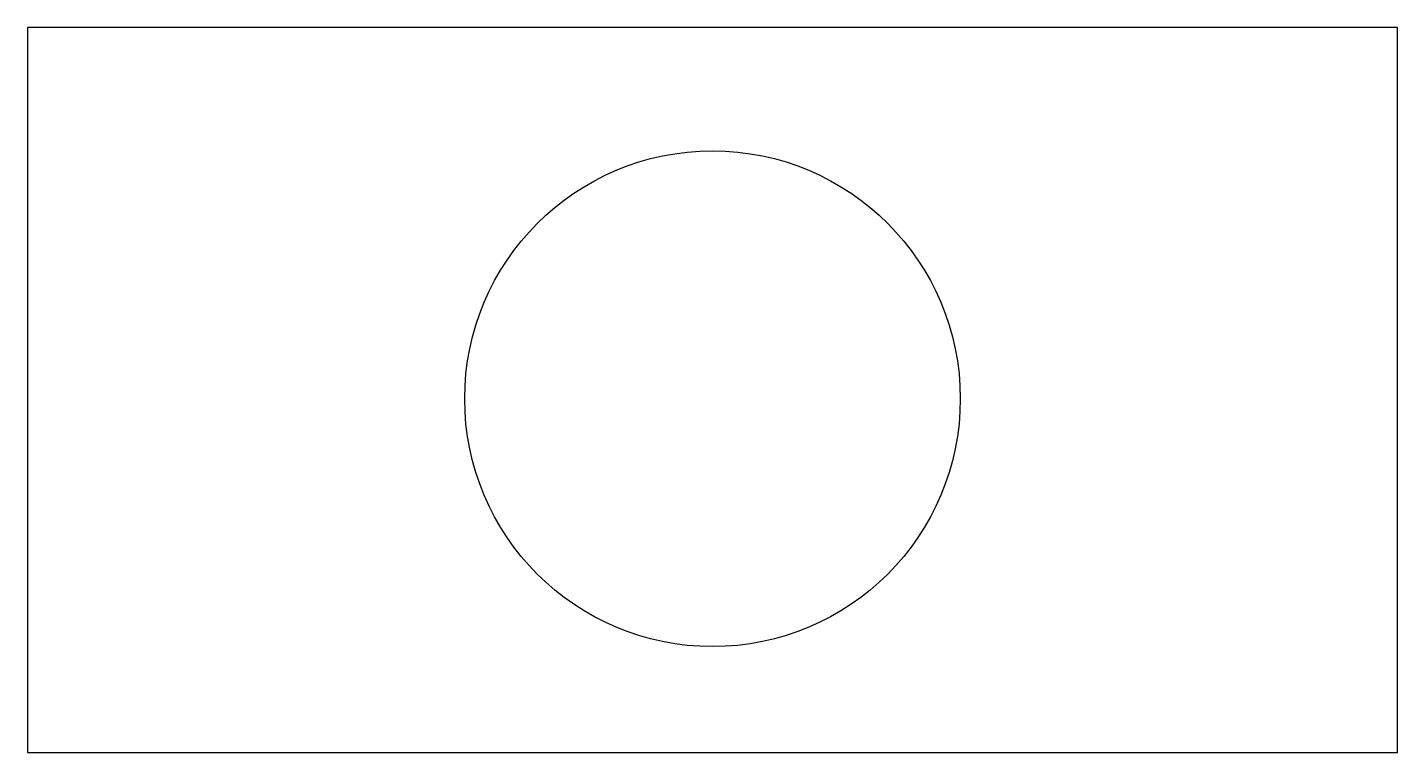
# Model space of a CAD drawing. Header units: millimetres. Extents: x 8.3 to 91.3, y -170.8 to -126.9.
import ezdxf

# ---------------------------------------------------------------- set-up
doc = ezdxf.new("R2010")
doc.units = ezdxf.units.MM
doc.layers.get('0').update_dxf_attribs({"linetype": 'CONTINUOUS'})

msp = doc.modelspace()

# ---------------------------------------------------------------- linework, layer by layer
msp.add_lwpolyline([(8.328, -170.813), (91.272, -170.813), (91.272, -126.938), (8.328, -126.938)], close=True)
msp.add_circle((49.8, -149.404), 15)

doc.saveas('drawing.dxf')
